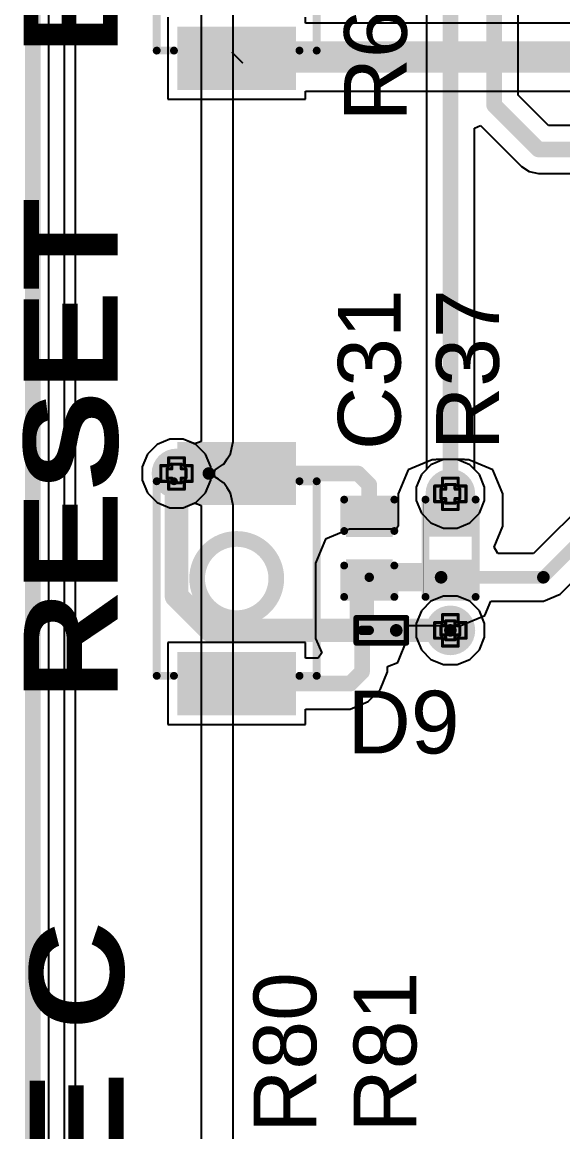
# Model space of a CAD drawing. Header units: inches. Extents: x -4 to 5258, y -4 to 5281.
# Drawn here: x -4.18 to 4.57, y 31.72 to 49.69 of the extents above; entities that cross this region are included whole.
import ezdxf

# ---------------------------------------------------------------- set-up
doc = ezdxf.new("R2010")
doc.units = ezdxf.units.IN
for name, color, linetype in [('Board Outline', 216, 'Continuous'), ('Bottom Layer', 5, 'Continuous'), ('Bottom Solder', 6, 'Continuous'), ('Drill Drawing', 1, 'Continuous'), ('Layer 1', 16, 'Continuous'), ('Layer 2', 76, 'Continuous'), ('Top Layer', 1, 'Continuous'), ('Top Overlay', 2, 'Continuous'), ('Top Paste', 8, 'Continuous'), ('Top Solder', 216, 'Continuous'), ('Via Holes', 16, 'Continuous')]:
    doc.layers.add(name, color=color, linetype=linetype)
doc.styles.add('Arial', font='', dxfattribs={"height": 0.2})
doc.styles.add('Arial Black_Bold', font='', dxfattribs={"height": 0.2})
doc.styles.get('Arial').set_extended_font_data('Arial')
doc.styles.get('Arial Black_Bold').set_extended_font_data('Arial Black', bold=True)

# ---------------------------------------------------------------- blocks, each defined once
blk = doc.blocks.new('B3U_1000P_36')
at = {"layer": 'Top Layer'}
for points in [[(-2.11, 0.86), (-1.29, 0.86), (-1.29, -0.86), (-2.11, -0.86)], [(1.29, 0.86), (2.11, 0.86), (2.11, -0.86), (1.29, -0.86)]]:
    blk.add_hatch(color=1, dxfattribs=at).paths.add_polyline_path(points)
at = {"layer": 'Top Paste'}
for points in [[(-2.11, 0.86), (-1.29, 0.86), (-1.29, -0.86), (-2.11, -0.86)], [(1.29, 0.86), (2.11, 0.86), (2.11, -0.86), (1.29, -0.86)]]:
    blk.add_hatch(color=8, dxfattribs=at).paths.add_polyline_path(points)
at = {"layer": 'Top Solder'}
for points in [[(-2.212, 0.962), (-1.188, 0.962), (-1.188, -0.962), (-2.212, -0.962)], [(1.188, 0.962), (2.212, 0.962), (2.212, -0.962), (1.188, -0.962)]]:
    blk.add_hatch(color=216, dxfattribs=at).paths.add_polyline_path(points)
at = {"layer": 'Top Overlay'}
for points in [[(1.575, 1.295, 0.127, 0.127, 0), (-1.575, 1.295, 0.127, 0.127, 0)], [(-1.575, 1.016, 0.127, 0.127, 0), (-1.575, 1.295, 0.127, 0.127, 0)], [(1.575, 1.016, 0.127, 0.127, 0), (1.575, 1.295, 0.127, 0.127, 0)], [(-1.575, -1.295, 0.127, 0.127, 0), (-1.575, -1.016, 0.127, 0.127, 0)], [(1.575, -1.295, 0.127, 0.127, 0), (1.575, -1.016, 0.127, 0.127, 0)], [(1.575, -1.295, 0.127, 0.127, 0), (-1.575, -1.295, 0.127, 0.127, 0)]]:
    blk.add_lwpolyline(points, format="xyseb", dxfattribs=at)
for points in [[(-1.607, 1.295, 0.0635, 0.0635, 1), (-1.543, 1.295, 0.0635, 0.0635, 1)], [(-1.607, 1.295, 0.0635, 0.0635, 1), (-1.543, 1.295, 0.0635, 0.0635, 1)], [(1.543, 1.295, 0.0635, 0.0635, 1), (1.607, 1.295, 0.0635, 0.0635, 1)], [(1.543, 1.295, 0.0635, 0.0635, 1), (1.607, 1.295, 0.0635, 0.0635, 1)], [(-1.607, 1.016, 0.0635, 0.0635, 1), (-1.543, 1.016, 0.0635, 0.0635, 1)], [(1.543, 1.016, 0.0635, 0.0635, 1), (1.607, 1.016, 0.0635, 0.0635, 1)], [(0.641, 0, 0.254, 0.254, 1), (-0.641, 0, 0.254, 0.254, 1)], [(-0.705, 0, 0.127, 0.127, 1), (-0.578, 0, 0.127, 0.127, 1)], [(0.578, 0, 0.127, 0.127, 1), (0.705, 0, 0.127, 0.127, 1)], [(-1.607, -1.016, 0.0635, 0.0635, 1), (-1.543, -1.016, 0.0635, 0.0635, 1)], [(1.543, -1.016, 0.0635, 0.0635, 1), (1.607, -1.016, 0.0635, 0.0635, 1)], [(-1.607, -1.295, 0.0635, 0.0635, 1), (-1.543, -1.295, 0.0635, 0.0635, 1)], [(-1.607, -1.295, 0.0635, 0.0635, 1), (-1.543, -1.295, 0.0635, 0.0635, 1)], [(1.543, -1.295, 0.0635, 0.0635, 1), (1.607, -1.295, 0.0635, 0.0635, 1)], [(1.543, -1.295, 0.0635, 0.0635, 1), (1.607, -1.295, 0.0635, 0.0635, 1)]]:
    blk.add_lwpolyline(points, format="xyseb", close=True, dxfattribs=at)
blk = doc.blocks.new('B3U_1000P_38')
at = {"layer": 'Top Layer'}
for points in [[(-2.11, 0.86), (-1.29, 0.86), (-1.29, -0.86), (-2.11, -0.86)], [(1.29, 0.86), (2.11, 0.86), (2.11, -0.86), (1.29, -0.86)]]:
    blk.add_hatch(color=1, dxfattribs=at).paths.add_polyline_path(points)
at = {"layer": 'Top Paste'}
for points in [[(-2.11, 0.86), (-1.29, 0.86), (-1.29, -0.86), (-2.11, -0.86)], [(1.29, 0.86), (2.11, 0.86), (2.11, -0.86), (1.29, -0.86)]]:
    blk.add_hatch(color=8, dxfattribs=at).paths.add_polyline_path(points)
at = {"layer": 'Top Solder'}
for points in [[(-2.212, 0.962), (-1.188, 0.962), (-1.188, -0.962), (-2.212, -0.962)], [(1.188, 0.962), (2.212, 0.962), (2.212, -0.962), (1.188, -0.962)]]:
    blk.add_hatch(color=216, dxfattribs=at).paths.add_polyline_path(points)
at = {"layer": 'Top Overlay'}
for points in [[(1.575, 1.295, 0.127, 0.127, 0), (-1.575, 1.295, 0.127, 0.127, 0)], [(-1.575, 1.295, 0.127, 0.127, 0), (-1.575, 1.016, 0.127, 0.127, 0)], [(1.575, 1.295, 0.127, 0.127, 0), (1.575, 1.016, 0.127, 0.127, 0)], [(-1.575, -1.016, 0.127, 0.127, 0), (-1.575, -1.295, 0.127, 0.127, 0)], [(1.575, -1.016, 0.127, 0.127, 0), (1.575, -1.295, 0.127, 0.127, 0)], [(-1.575, -1.295, 0.127, 0.127, 0), (1.575, -1.295, 0.127, 0.127, 0)]]:
    blk.add_lwpolyline(points, format="xyseb", dxfattribs=at)
for points in [[(-1.607, 1.295, 0.0635, 0.0635, 1), (-1.543, 1.295, 0.0635, 0.0635, 1)], [(-1.607, 1.295, 0.0635, 0.0635, 1), (-1.543, 1.295, 0.0635, 0.0635, 1)], [(1.543, 1.295, 0.0635, 0.0635, 1), (1.607, 1.295, 0.0635, 0.0635, 1)], [(1.543, 1.295, 0.0635, 0.0635, 1), (1.607, 1.295, 0.0635, 0.0635, 1)], [(-1.607, 1.016, 0.0635, 0.0635, 1), (-1.543, 1.016, 0.0635, 0.0635, 1)], [(1.543, 1.016, 0.0635, 0.0635, 1), (1.607, 1.016, 0.0635, 0.0635, 1)], [(0.641, 0, 0.254, 0.254, 1), (-0.641, 0, 0.254, 0.254, 1)], [(-0.705, 0, 0.127, 0.127, 1), (-0.578, 0, 0.127, 0.127, 1)], [(0.578, 0, 0.127, 0.127, 1), (0.705, 0, 0.127, 0.127, 1)], [(-1.607, -1.016, 0.0635, 0.0635, 1), (-1.543, -1.016, 0.0635, 0.0635, 1)], [(1.543, -1.016, 0.0635, 0.0635, 1), (1.607, -1.016, 0.0635, 0.0635, 1)], [(-1.607, -1.295, 0.0635, 0.0635, 1), (-1.543, -1.295, 0.0635, 0.0635, 1)], [(-1.607, -1.295, 0.0635, 0.0635, 1), (-1.543, -1.295, 0.0635, 0.0635, 1)], [(1.543, -1.295, 0.0635, 0.0635, 1), (1.607, -1.295, 0.0635, 0.0635, 1)], [(1.543, -1.295, 0.0635, 0.0635, 1), (1.607, -1.295, 0.0635, 0.0635, 1)]]:
    blk.add_lwpolyline(points, format="xyseb", close=True, dxfattribs=at)
blk = doc.blocks.new('R___0402_131')
at = {"layer": 'Top Layer'}
for points in [[(-0.699, -0.318), (-0.699, 0.317), (-0.241, 0.317), (-0.241, -0.318)], [(0.241, -0.318), (0.241, 0.317), (0.699, 0.317), (0.699, -0.318)]]:
    blk.add_hatch(color=1, dxfattribs=at).paths.add_polyline_path(points)
at = {"layer": 'Top Paste'}
for points in [[(-0.699, -0.318), (-0.699, 0.317), (-0.241, 0.317), (-0.241, -0.318)], [(0.241, -0.318), (0.241, 0.317), (0.699, 0.317), (0.699, -0.318)]]:
    blk.add_hatch(color=8, dxfattribs=at).paths.add_polyline_path(points)
at = {"layer": 'Top Solder'}
for points in [[(-0.754, -0.373), (-0.754, 0.373), (-0.186, 0.373), (-0.186, -0.373)], [(0.186, -0.373), (0.186, 0.373), (0.754, 0.373), (0.754, -0.373)]]:
    blk.add_hatch(color=216, dxfattribs=at).paths.add_polyline_path(points)
at = {"layer": 'Top Overlay'}
for points in [[(0.787, 0.406, 0.127, 0.127, 0), (-0.787, 0.406, 0.127, 0.127, 0)], [(-0.787, -0.406, 0.127, 0.127, 0), (-0.787, 0.406, 0.127, 0.127, 0)], [(0.787, -0.406, 0.127, 0.127, 0), (0.787, 0.406, 0.127, 0.127, 0)], [(0.787, -0.406, 0.127, 0.127, 0), (-0.787, -0.406, 0.127, 0.127, 0)], [(0.813, -0.432, 0.00323, 0.00323, 0), (-0.813, -0.432, 0.00323, 0.00323, 0)]]:
    blk.add_lwpolyline(points, format="xyseb", dxfattribs=at)
for points in [[(-0.819, 0.406, 0.0635, 0.0635, 1), (-0.756, 0.406, 0.0635, 0.0635, 1)], [(-0.819, 0.406, 0.0635, 0.0635, 1), (-0.756, 0.406, 0.0635, 0.0635, 1)], [(0.756, 0.406, 0.0635, 0.0635, 1), (0.819, 0.406, 0.0635, 0.0635, 1)], [(0.756, 0.406, 0.0635, 0.0635, 1), (0.819, 0.406, 0.0635, 0.0635, 1)], [(-0.819, -0.406, 0.0635, 0.0635, 1), (-0.756, -0.406, 0.0635, 0.0635, 1)], [(-0.819, -0.406, 0.0635, 0.0635, 1), (-0.756, -0.406, 0.0635, 0.0635, 1)], [(0.756, -0.406, 0.0635, 0.0635, 1), (0.819, -0.406, 0.0635, 0.0635, 1)], [(0.756, -0.406, 0.0635, 0.0635, 1), (0.819, -0.406, 0.0635, 0.0635, 1)], [(-0.814, -0.432, 0.00161, 0.00161, 1), (-0.812, -0.432, 0.00161, 0.00161, 1)], [(0.812, -0.432, 0.00161, 0.00161, 1), (0.814, -0.432, 0.00161, 0.00161, 1)]]:
    blk.add_lwpolyline(points, format="xyseb", close=True, dxfattribs=at)
blk = doc.blocks.new('DFN_2_0_3_0_6__224')
at = {"layer": 'Top Layer'}
for points in [[(-0.33, -0.13), (-0.33, 0.13), (-0.06, 0.13), (-0.06, -0.13)], [(0.06, -0.13), (0.06, 0.13), (0.33, 0.13), (0.33, -0.13)]]:
    blk.add_hatch(color=1, dxfattribs=at).paths.add_polyline_path(points)
at = {"layer": 'Top Paste'}
for points in [[(-0.33, -0.13), (-0.33, 0.13), (-0.06, 0.13), (-0.06, -0.13)], [(0.06, -0.13), (0.06, 0.13), (0.33, 0.13), (0.33, -0.13)]]:
    blk.add_hatch(color=8, dxfattribs=at).paths.add_polyline_path(points)
at = {"layer": 'Top Solder'}
for points in [[(-0.38, -0.18), (-0.38, 0.18), (-0.01, 0.18), (-0.01, -0.18)], [(0.01, -0.18), (0.01, 0.18), (0.38, 0.18), (0.38, -0.18)]]:
    blk.add_hatch(color=216, dxfattribs=at).paths.add_polyline_path(points)
at = {"layer": 'Top Overlay'}
for points in [[(0.406, 0.203, 0.0889, 0.0889, 0), (-0.406, 0.203, 0.0889, 0.0889, 0)], [(-0.406, 0.203, 0.0889, 0.0889, 0), (-0.406, -0.203, 0.0889, 0.0889, 0)], [(0.406, -0.203, 0.0889, 0.0889, 0), (0.406, 0.203, 0.0889, 0.0889, 0)], [(0.406, -0.203, 0.0889, 0.0889, 0), (-0.406, -0.203, 0.0889, 0.0889, 0)]]:
    blk.add_lwpolyline(points, format="xyseb", dxfattribs=at)
for points in [[(-0.429, 0.203, 0.0445, 0.0445, 1), (-0.384, 0.203, 0.0445, 0.0445, 1)], [(-0.429, 0.203, 0.0445, 0.0445, 1), (-0.384, 0.203, 0.0445, 0.0445, 1)], [(0.384, 0.203, 0.0445, 0.0445, 1), (0.429, 0.203, 0.0445, 0.0445, 1)], [(0.384, 0.203, 0.0445, 0.0445, 1), (0.429, 0.203, 0.0445, 0.0445, 1)], [(-0.429, -0.203, 0.0445, 0.0445, 1), (-0.384, -0.203, 0.0445, 0.0445, 1)], [(-0.429, -0.203, 0.0445, 0.0445, 1), (-0.384, -0.203, 0.0445, 0.0445, 1)], [(0.384, -0.203, 0.0445, 0.0445, 1), (0.429, -0.203, 0.0445, 0.0445, 1)], [(0.384, -0.203, 0.0445, 0.0445, 1), (0.429, -0.203, 0.0445, 0.0445, 1)]]:
    blk.add_lwpolyline(points, format="xyseb", close=True, dxfattribs=at)
blk = doc.blocks.new('C___0402_280')
at = {"layer": 'Top Layer'}
for points in [[(-0.699, -0.318), (-0.699, 0.317), (-0.241, 0.317), (-0.241, -0.318)], [(0.241, -0.318), (0.241, 0.317), (0.699, 0.317), (0.699, -0.318)]]:
    blk.add_hatch(color=1, dxfattribs=at).paths.add_polyline_path(points)
at = {"layer": 'Top Paste'}
for points in [[(-0.699, -0.318), (-0.699, 0.317), (-0.241, 0.317), (-0.241, -0.318)], [(0.241, -0.318), (0.241, 0.317), (0.699, 0.317), (0.699, -0.318)]]:
    blk.add_hatch(color=8, dxfattribs=at).paths.add_polyline_path(points)
at = {"layer": 'Top Solder'}
for points in [[(-0.758, -0.377), (-0.758, 0.377), (-0.181, 0.377), (-0.181, -0.377)], [(0.181, -0.377), (0.181, 0.377), (0.758, 0.377), (0.758, -0.377)]]:
    blk.add_hatch(color=216, dxfattribs=at).paths.add_polyline_path(points)
at = {"layer": 'Top Overlay'}
for points in [[(-0.279, 0.406, 0.127, 0.127, 0), (-0.787, 0.406, 0.127, 0.127, 0)], [(-0.787, -0.406, 0.127, 0.127, 0), (-0.787, 0.406, 0.127, 0.127, 0)], [(0.787, 0.406, 0.127, 0.127, 0), (0.279, 0.406, 0.127, 0.127, 0)], [(0.787, -0.406, 0.127, 0.127, 0), (0.787, 0.406, 0.127, 0.127, 0)], [(-0.279, -0.406, 0.127, 0.127, 0), (-0.787, -0.406, 0.127, 0.127, 0)], [(0.787, -0.406, 0.127, 0.127, 0), (0.279, -0.406, 0.127, 0.127, 0)]]:
    blk.add_lwpolyline(points, format="xyseb", dxfattribs=at)
for points in [[(-0.819, 0.406, 0.0635, 0.0635, 1), (-0.756, 0.406, 0.0635, 0.0635, 1)], [(-0.819, 0.406, 0.0635, 0.0635, 1), (-0.756, 0.406, 0.0635, 0.0635, 1)], [(-0.311, 0.406, 0.0635, 0.0635, 1), (-0.248, 0.406, 0.0635, 0.0635, 1)], [(0.248, 0.406, 0.0635, 0.0635, 1), (0.311, 0.406, 0.0635, 0.0635, 1)], [(0.756, 0.406, 0.0635, 0.0635, 1), (0.819, 0.406, 0.0635, 0.0635, 1)], [(0.756, 0.406, 0.0635, 0.0635, 1), (0.819, 0.406, 0.0635, 0.0635, 1)], [(-0.819, -0.406, 0.0635, 0.0635, 1), (-0.756, -0.406, 0.0635, 0.0635, 1)], [(-0.819, -0.406, 0.0635, 0.0635, 1), (-0.756, -0.406, 0.0635, 0.0635, 1)], [(-0.311, -0.406, 0.0635, 0.0635, 1), (-0.248, -0.406, 0.0635, 0.0635, 1)], [(0.248, -0.406, 0.0635, 0.0635, 1), (0.311, -0.406, 0.0635, 0.0635, 1)], [(0.756, -0.406, 0.0635, 0.0635, 1), (0.819, -0.406, 0.0635, 0.0635, 1)], [(0.756, -0.406, 0.0635, 0.0635, 1), (0.819, -0.406, 0.0635, 0.0635, 1)]]:
    blk.add_lwpolyline(points, format="xyseb", close=True, dxfattribs=at)

msp = doc.modelspace()

# ---------------------------------------------------------------- hatches: boundary and pattern name
at = {"layer": 'Bottom Layer'}
h = msp.add_hatch(color=5, dxfattribs=at)
edge = h.paths.add_edge_path()
edge.add_arc((-1.685, 42.381), 0.3, 0, 360)
h = msp.add_hatch(color=5, dxfattribs=at)
edge = h.paths.add_edge_path()
edge.add_arc((2.749, 42.051), 0.3, 0, 360)
h = msp.add_hatch(color=5, dxfattribs=at)
edge = h.paths.add_edge_path()
edge.add_arc((2.749, 39.841), 0.3, 0, 360)
at = {"layer": 'Bottom Solder'}
h = msp.add_hatch(color=6, dxfattribs=at)
edge = h.paths.add_edge_path()
edge.add_arc((-1.685, 42.381), 0.402, 0, 360)
h = msp.add_hatch(color=6, dxfattribs=at)
edge = h.paths.add_edge_path()
edge.add_arc((2.749, 42.051), 0.402, 0, 360)
h = msp.add_hatch(color=6, dxfattribs=at)
edge = h.paths.add_edge_path()
edge.add_arc((2.749, 39.841), 0.402, 0, 360)
at = {"layer": 'Layer 1'}
h = msp.add_hatch(color=16, dxfattribs=at)
edge = h.paths.add_edge_path()
edge.add_arc((-1.685, 42.381), 0.3, 0, 360)
h = msp.add_hatch(color=16, dxfattribs=at)
edge = h.paths.add_edge_path()
edge.add_arc((2.749, 42.051), 0.3, 0, 360)
h = msp.add_hatch(color=16, dxfattribs=at)
edge = h.paths.add_edge_path()
edge.add_arc((2.749, 39.841), 0.3, 0, 360)
at = {"layer": 'Layer 2'}
h = msp.add_hatch(color=76, dxfattribs=at)
edge = h.paths.add_edge_path()
edge.add_arc((-1.685, 42.381), 0.3, 0, 360)
h = msp.add_hatch(color=76, dxfattribs=at)
edge = h.paths.add_edge_path()
edge.add_arc((2.749, 42.051), 0.3, 0, 360)
h = msp.add_hatch(color=76, dxfattribs=at)
edge = h.paths.add_edge_path()
edge.add_arc((2.749, 39.841), 0.3, 0, 360)
at = {"layer": 'Top Layer'}
h = msp.add_hatch(color=1, dxfattribs=at)
edge = h.paths.add_edge_path()
edge.add_arc((-1.685, 42.381), 0.3, 0, 360)
for points in [[(-1.16, 42.08), (-1.16, 42.682), (-1.685, 42.682), (-1.685, 42.08)], [(2.454, 41.526), (3.05, 41.526), (3.05, 42.051), (2.454, 42.051)], [(1.118, 39.711), (1.507, 39.711), (1.507, 40.929), (1.118, 40.929)], [(1.118, 40.472), (2.917, 40.472), (2.917, 40.929), (1.118, 40.929)]]:
    msp.add_hatch(color=1, dxfattribs=at).paths.add_polyline_path(points)
h = msp.add_hatch(color=1, dxfattribs=at)
edge = h.paths.add_edge_path()
edge.add_arc((2.749, 42.051), 0.3, 0, 360)
h = msp.add_hatch(color=1, dxfattribs=at)
edge = h.paths.add_edge_path()
edge.add_arc((2.749, 39.841), 0.3, 0, 360)
at = {"layer": 'Top Solder'}
h = msp.add_hatch(color=216, dxfattribs=at)
edge = h.paths.add_edge_path()
edge.add_arc((-1.685, 42.381), 0.402, 0, 360)
h = msp.add_hatch(color=216, dxfattribs=at)
edge = h.paths.add_edge_path()
edge.add_arc((2.749, 42.051), 0.402, 0, 360)
h = msp.add_hatch(color=216, dxfattribs=at)
edge = h.paths.add_edge_path()
edge.add_arc((2.749, 39.841), 0.402, 0, 360)
at = {"layer": 'Via Holes'}
h = msp.add_hatch(color=7, dxfattribs=at)
edge = h.paths.add_edge_path()
edge.add_arc((-1.685, 42.381), 0.15, 0, 360)
h = msp.add_hatch(color=7, dxfattribs=at)
edge = h.paths.add_edge_path()
edge.add_arc((2.749, 42.051), 0.15, 0, 360)
h = msp.add_hatch(color=7, dxfattribs=at)
edge = h.paths.add_edge_path()
edge.add_arc((2.749, 39.841), 0.15, 0, 360)

# ---------------------------------------------------------------- linework, layer by layer
at = {"layer": 'Board Outline'}
msp.add_lwpolyline([(-4.009, -3.991, 0.254, 0.254, 0), (-4.009, 106.009, 0.254, 0.254, 0)], format="xyseb", dxfattribs=at)
at = {"layer": 'Bottom Layer'}
for p, q in [((-3.319, 23.773), (-3.319, 98.31)), ((2.361, 57.192), (2.361, 42.446)), ((3.847, 48.503), (3.847, 52.117)), ((4.335, 48.015), (3.847, 48.503)), ((3.138, 47.97), (3.239, 48.012)), ((3.138, 42.446), (3.138, 47.97)), ((3.239, 48.012), (3.899, 47.352)), ((17.597, 48.015), (4.335, 48.015)), ((3.899, 47.352), (4.025, 47.268)), ((4.025, 47.268), (4.174, 47.238)), ((4.174, 47.238), (17.597, 47.238)), ((2.361, 42.446), (2.279, 42.365)), ((3.219, 42.365), (3.138, 42.446)), ((2.279, 42.365), (2.195, 42.161)), ((3.303, 42.161), (3.219, 42.365)), ((2.195, 42.161), (2.195, 41.941)), ((3.303, 41.941), (3.303, 42.161)), ((2.195, 41.941), (2.279, 41.737)), ((3.219, 41.737), (3.303, 41.941)), ((2.279, 41.737), (2.435, 41.581)), ((3.063, 41.581), (3.219, 41.737)), ((2.435, 41.581), (2.639, 41.497)), ((2.639, 41.497), (2.859, 41.497)), ((2.859, 41.497), (3.063, 41.581))]:
    msp.add_line(p, q, dxfattribs=at)
for points in [[(2.749, 42.051, 0.254, 0.254, 0), (2.749, 57.192, 0.254, 0.254, 0)], [(3.459, 48.342, 0.254, 0.254, 0), (3.459, 52.512, 0.254, 0.254, 0)], [(3.459, 48.342, 0.254, 0.254, 0), (4.174, 47.627, 0.254, 0.254, 0)], [(4.174, 47.627, 0.254, 0.254, 0), (17.992, 47.627, 0.254, 0.254, 0)], [(-1.685, 40.395, 0.381, 0.381, 0), (-1.685, 42.381, 0.381, 0.381, 0)], [(-1.685, 40.395, 0.381, 0.381, 0), (-1.131, 39.841, 0.381, 0.381, 0)], [(-1.131, 39.841, 0.381, 0.381, 0), (2.749, 39.841, 0.381, 0.381, 0)]]:
    msp.add_lwpolyline(points, format="xyseb", dxfattribs=at)
for points in [[(3.395, 48.342, 0.127, 0.127, 1), (3.522, 48.342, 0.127, 0.127, 1)], [(3.395, 48.342, 0.127, 0.127, 1), (3.522, 48.342, 0.127, 0.127, 1)], [(4.11, 47.627, 0.127, 0.127, 1), (4.237, 47.627, 0.127, 0.127, 1)], [(4.11, 47.627, 0.127, 0.127, 1), (4.237, 47.627, 0.127, 0.127, 1)], [(-1.78, 42.381, 0.191, 0.191, 1), (-1.59, 42.381, 0.191, 0.191, 1)], [(2.686, 42.051, 0.127, 0.127, 1), (2.813, 42.051, 0.127, 0.127, 1)], [(-1.78, 40.395, 0.191, 0.191, 1), (-1.59, 40.395, 0.191, 0.191, 1)], [(-1.78, 40.395, 0.191, 0.191, 1), (-1.59, 40.395, 0.191, 0.191, 1)], [(-1.226, 39.841, 0.191, 0.191, 1), (-1.035, 39.841, 0.191, 0.191, 1)], [(-1.226, 39.841, 0.191, 0.191, 1), (-1.035, 39.841, 0.191, 0.191, 1)], [(2.654, 39.841, 0.191, 0.191, 1), (2.844, 39.841, 0.191, 0.191, 1)]]:
    msp.add_lwpolyline(points, format="xyseb", close=True, dxfattribs=at)
at = {"layer": 'Drill Drawing'}
for points in [[(-1.812, 42.508, 0.0508, 0.0508, 0), (-1.812, 42.635, 0.0508, 0.0508, 0)], [(-1.812, 42.635, 0.0508, 0.0508, 0), (-1.558, 42.635, 0.0508, 0.0508, 0)], [(-1.558, 42.508, 0.0508, 0.0508, 0), (-1.558, 42.635, 0.0508, 0.0508, 0)], [(-1.939, 42.254, 0.0508, 0.0508, 0), (-1.939, 42.508, 0.0508, 0.0508, 0)], [(-1.939, 42.508, 0.0508, 0.0508, 0), (-1.812, 42.508, 0.0508, 0.0508, 0)], [(-1.837, 42.305, 0.0508, 0.0508, 0), (-1.837, 42.457, 0.0508, 0.0508, 0)], [(-1.837, 42.457, 0.0508, 0.0508, 0), (-1.761, 42.457, 0.0508, 0.0508, 0)], [(-1.761, 42.457, 0.0508, 0.0508, 0), (-1.761, 42.533, 0.0508, 0.0508, 0)], [(-1.761, 42.533, 0.0508, 0.0508, 0), (-1.609, 42.533, 0.0508, 0.0508, 0)], [(-1.609, 42.457, 0.0508, 0.0508, 0), (-1.609, 42.533, 0.0508, 0.0508, 0)], [(-1.609, 42.457, 0.0508, 0.0508, 0), (-1.532, 42.457, 0.0508, 0.0508, 0)], [(-1.558, 42.508, 0.0508, 0.0508, 0), (-1.431, 42.508, 0.0508, 0.0508, 0)], [(-1.532, 42.305, 0.0508, 0.0508, 0), (-1.532, 42.457, 0.0508, 0.0508, 0)], [(-1.431, 42.254, 0.0508, 0.0508, 0), (-1.431, 42.508, 0.0508, 0.0508, 0)], [(-1.939, 42.254, 0.0508, 0.0508, 0), (-1.812, 42.254, 0.0508, 0.0508, 0)], [(-1.837, 42.305, 0.0508, 0.0508, 0), (-1.761, 42.305, 0.0508, 0.0508, 0)], [(-1.812, 42.127, 0.0508, 0.0508, 0), (-1.812, 42.254, 0.0508, 0.0508, 0)], [(-1.761, 42.228, 0.0508, 0.0508, 0), (-1.761, 42.305, 0.0508, 0.0508, 0)], [(-1.761, 42.228, 0.0508, 0.0508, 0), (-1.609, 42.228, 0.0508, 0.0508, 0)], [(-1.609, 42.305, 0.0508, 0.0508, 0), (-1.532, 42.305, 0.0508, 0.0508, 0)], [(-1.609, 42.228, 0.0508, 0.0508, 0), (-1.609, 42.305, 0.0508, 0.0508, 0)], [(-1.558, 42.254, 0.0508, 0.0508, 0), (-1.431, 42.254, 0.0508, 0.0508, 0)], [(-1.558, 42.127, 0.0508, 0.0508, 0), (-1.558, 42.254, 0.0508, 0.0508, 0)], [(2.622, 42.178, 0.0508, 0.0508, 0), (2.622, 42.305, 0.0508, 0.0508, 0)], [(2.622, 42.305, 0.0508, 0.0508, 0), (2.876, 42.305, 0.0508, 0.0508, 0)], [(2.673, 42.127, 0.0508, 0.0508, 0), (2.673, 42.203, 0.0508, 0.0508, 0)], [(2.673, 42.203, 0.0508, 0.0508, 0), (2.825, 42.203, 0.0508, 0.0508, 0)], [(2.825, 42.127, 0.0508, 0.0508, 0), (2.825, 42.203, 0.0508, 0.0508, 0)], [(2.876, 42.178, 0.0508, 0.0508, 0), (2.876, 42.305, 0.0508, 0.0508, 0)], [(-1.812, 42.127, 0.0508, 0.0508, 0), (-1.558, 42.127, 0.0508, 0.0508, 0)], [(2.495, 41.924, 0.0508, 0.0508, 0), (2.495, 42.178, 0.0508, 0.0508, 0)], [(2.495, 42.178, 0.0508, 0.0508, 0), (2.622, 42.178, 0.0508, 0.0508, 0)], [(2.597, 41.975, 0.0508, 0.0508, 0), (2.597, 42.127, 0.0508, 0.0508, 0)], [(2.597, 42.127, 0.0508, 0.0508, 0), (2.673, 42.127, 0.0508, 0.0508, 0)], [(2.825, 42.127, 0.0508, 0.0508, 0), (2.902, 42.127, 0.0508, 0.0508, 0)], [(2.876, 42.178, 0.0508, 0.0508, 0), (3.003, 42.178, 0.0508, 0.0508, 0)], [(2.902, 41.975, 0.0508, 0.0508, 0), (2.902, 42.127, 0.0508, 0.0508, 0)], [(3.003, 41.924, 0.0508, 0.0508, 0), (3.003, 42.178, 0.0508, 0.0508, 0)], [(2.495, 41.924, 0.0508, 0.0508, 0), (2.622, 41.924, 0.0508, 0.0508, 0)], [(2.597, 41.975, 0.0508, 0.0508, 0), (2.673, 41.975, 0.0508, 0.0508, 0)], [(2.622, 41.797, 0.0508, 0.0508, 0), (2.622, 41.924, 0.0508, 0.0508, 0)], [(2.673, 41.899, 0.0508, 0.0508, 0), (2.673, 41.975, 0.0508, 0.0508, 0)], [(2.673, 41.899, 0.0508, 0.0508, 0), (2.825, 41.899, 0.0508, 0.0508, 0)], [(2.825, 41.975, 0.0508, 0.0508, 0), (2.902, 41.975, 0.0508, 0.0508, 0)], [(2.825, 41.899, 0.0508, 0.0508, 0), (2.825, 41.975, 0.0508, 0.0508, 0)], [(2.876, 41.924, 0.0508, 0.0508, 0), (3.003, 41.924, 0.0508, 0.0508, 0)], [(2.876, 41.797, 0.0508, 0.0508, 0), (2.876, 41.924, 0.0508, 0.0508, 0)], [(2.622, 41.797, 0.0508, 0.0508, 0), (2.876, 41.797, 0.0508, 0.0508, 0)], [(2.622, 39.968, 0.0508, 0.0508, 0), (2.622, 40.095, 0.0508, 0.0508, 0)], [(2.622, 40.095, 0.0508, 0.0508, 0), (2.876, 40.095, 0.0508, 0.0508, 0)], [(2.876, 39.968, 0.0508, 0.0508, 0), (2.876, 40.095, 0.0508, 0.0508, 0)], [(2.495, 39.714, 0.0508, 0.0508, 0), (2.495, 39.968, 0.0508, 0.0508, 0)], [(2.495, 39.968, 0.0508, 0.0508, 0), (2.622, 39.968, 0.0508, 0.0508, 0)], [(2.597, 39.765, 0.0508, 0.0508, 0), (2.597, 39.917, 0.0508, 0.0508, 0)], [(2.597, 39.917, 0.0508, 0.0508, 0), (2.673, 39.917, 0.0508, 0.0508, 0)], [(2.673, 39.917, 0.0508, 0.0508, 0), (2.673, 39.994, 0.0508, 0.0508, 0)], [(2.673, 39.994, 0.0508, 0.0508, 0), (2.825, 39.994, 0.0508, 0.0508, 0)], [(2.825, 39.917, 0.0508, 0.0508, 0), (2.825, 39.994, 0.0508, 0.0508, 0)], [(2.825, 39.917, 0.0508, 0.0508, 0), (2.902, 39.917, 0.0508, 0.0508, 0)], [(2.876, 39.968, 0.0508, 0.0508, 0), (3.003, 39.968, 0.0508, 0.0508, 0)], [(2.902, 39.765, 0.0508, 0.0508, 0), (2.902, 39.917, 0.0508, 0.0508, 0)], [(3.003, 39.714, 0.0508, 0.0508, 0), (3.003, 39.968, 0.0508, 0.0508, 0)], [(2.495, 39.714, 0.0508, 0.0508, 0), (2.622, 39.714, 0.0508, 0.0508, 0)], [(2.597, 39.765, 0.0508, 0.0508, 0), (2.673, 39.765, 0.0508, 0.0508, 0)], [(2.622, 39.587, 0.0508, 0.0508, 0), (2.622, 39.714, 0.0508, 0.0508, 0)], [(2.673, 39.689, 0.0508, 0.0508, 0), (2.673, 39.765, 0.0508, 0.0508, 0)], [(2.673, 39.689, 0.0508, 0.0508, 0), (2.825, 39.689, 0.0508, 0.0508, 0)], [(2.825, 39.765, 0.0508, 0.0508, 0), (2.902, 39.765, 0.0508, 0.0508, 0)], [(2.825, 39.689, 0.0508, 0.0508, 0), (2.825, 39.765, 0.0508, 0.0508, 0)], [(2.876, 39.714, 0.0508, 0.0508, 0), (3.003, 39.714, 0.0508, 0.0508, 0)], [(2.876, 39.587, 0.0508, 0.0508, 0), (2.876, 39.714, 0.0508, 0.0508, 0)], [(2.622, 39.587, 0.0508, 0.0508, 0), (2.876, 39.587, 0.0508, 0.0508, 0)]]:
    msp.add_lwpolyline(points, format="xyseb", dxfattribs=at)
for points in [[(-1.825, 42.635, 0.0254, 0.0254, 1), (-1.799, 42.635, 0.0254, 0.0254, 1)], [(-1.825, 42.635, 0.0254, 0.0254, 1), (-1.799, 42.635, 0.0254, 0.0254, 1)], [(-1.571, 42.635, 0.0254, 0.0254, 1), (-1.545, 42.635, 0.0254, 0.0254, 1)], [(-1.571, 42.635, 0.0254, 0.0254, 1), (-1.545, 42.635, 0.0254, 0.0254, 1)], [(-1.952, 42.508, 0.0254, 0.0254, 1), (-1.926, 42.508, 0.0254, 0.0254, 1)], [(-1.952, 42.508, 0.0254, 0.0254, 1), (-1.926, 42.508, 0.0254, 0.0254, 1)], [(-1.85, 42.457, 0.0254, 0.0254, 1), (-1.825, 42.457, 0.0254, 0.0254, 1)], [(-1.85, 42.457, 0.0254, 0.0254, 1), (-1.825, 42.457, 0.0254, 0.0254, 1)], [(-1.825, 42.508, 0.0254, 0.0254, 1), (-1.799, 42.508, 0.0254, 0.0254, 1)], [(-1.825, 42.508, 0.0254, 0.0254, 1), (-1.799, 42.508, 0.0254, 0.0254, 1)], [(-1.774, 42.533, 0.0254, 0.0254, 1), (-1.748, 42.533, 0.0254, 0.0254, 1)], [(-1.774, 42.533, 0.0254, 0.0254, 1), (-1.748, 42.533, 0.0254, 0.0254, 1)], [(-1.774, 42.457, 0.0254, 0.0254, 1), (-1.748, 42.457, 0.0254, 0.0254, 1)], [(-1.774, 42.457, 0.0254, 0.0254, 1), (-1.748, 42.457, 0.0254, 0.0254, 1)], [(-1.621, 42.533, 0.0254, 0.0254, 1), (-1.596, 42.533, 0.0254, 0.0254, 1)], [(-1.621, 42.533, 0.0254, 0.0254, 1), (-1.596, 42.533, 0.0254, 0.0254, 1)], [(-1.621, 42.457, 0.0254, 0.0254, 1), (-1.596, 42.457, 0.0254, 0.0254, 1)], [(-1.621, 42.457, 0.0254, 0.0254, 1), (-1.596, 42.457, 0.0254, 0.0254, 1)], [(-1.571, 42.508, 0.0254, 0.0254, 1), (-1.545, 42.508, 0.0254, 0.0254, 1)], [(-1.571, 42.508, 0.0254, 0.0254, 1), (-1.545, 42.508, 0.0254, 0.0254, 1)], [(-1.545, 42.457, 0.0254, 0.0254, 1), (-1.52, 42.457, 0.0254, 0.0254, 1)], [(-1.545, 42.457, 0.0254, 0.0254, 1), (-1.52, 42.457, 0.0254, 0.0254, 1)], [(-1.444, 42.508, 0.0254, 0.0254, 1), (-1.418, 42.508, 0.0254, 0.0254, 1)], [(-1.444, 42.508, 0.0254, 0.0254, 1), (-1.418, 42.508, 0.0254, 0.0254, 1)], [(-1.952, 42.254, 0.0254, 0.0254, 1), (-1.926, 42.254, 0.0254, 0.0254, 1)], [(-1.952, 42.254, 0.0254, 0.0254, 1), (-1.926, 42.254, 0.0254, 0.0254, 1)], [(-1.85, 42.305, 0.0254, 0.0254, 1), (-1.825, 42.305, 0.0254, 0.0254, 1)], [(-1.85, 42.305, 0.0254, 0.0254, 1), (-1.825, 42.305, 0.0254, 0.0254, 1)], [(-1.825, 42.254, 0.0254, 0.0254, 1), (-1.799, 42.254, 0.0254, 0.0254, 1)], [(-1.825, 42.254, 0.0254, 0.0254, 1), (-1.799, 42.254, 0.0254, 0.0254, 1)], [(-1.774, 42.305, 0.0254, 0.0254, 1), (-1.748, 42.305, 0.0254, 0.0254, 1)], [(-1.774, 42.305, 0.0254, 0.0254, 1), (-1.748, 42.305, 0.0254, 0.0254, 1)], [(-1.774, 42.228, 0.0254, 0.0254, 1), (-1.748, 42.228, 0.0254, 0.0254, 1)], [(-1.774, 42.228, 0.0254, 0.0254, 1), (-1.748, 42.228, 0.0254, 0.0254, 1)], [(-1.621, 42.305, 0.0254, 0.0254, 1), (-1.596, 42.305, 0.0254, 0.0254, 1)], [(-1.621, 42.305, 0.0254, 0.0254, 1), (-1.596, 42.305, 0.0254, 0.0254, 1)], [(-1.621, 42.228, 0.0254, 0.0254, 1), (-1.596, 42.228, 0.0254, 0.0254, 1)], [(-1.621, 42.228, 0.0254, 0.0254, 1), (-1.596, 42.228, 0.0254, 0.0254, 1)], [(-1.571, 42.254, 0.0254, 0.0254, 1), (-1.545, 42.254, 0.0254, 0.0254, 1)], [(-1.571, 42.254, 0.0254, 0.0254, 1), (-1.545, 42.254, 0.0254, 0.0254, 1)], [(-1.545, 42.305, 0.0254, 0.0254, 1), (-1.52, 42.305, 0.0254, 0.0254, 1)], [(-1.545, 42.305, 0.0254, 0.0254, 1), (-1.52, 42.305, 0.0254, 0.0254, 1)], [(-1.444, 42.254, 0.0254, 0.0254, 1), (-1.418, 42.254, 0.0254, 0.0254, 1)], [(-1.444, 42.254, 0.0254, 0.0254, 1), (-1.418, 42.254, 0.0254, 0.0254, 1)], [(2.609, 42.305, 0.0254, 0.0254, 1), (2.635, 42.305, 0.0254, 0.0254, 1)], [(2.609, 42.305, 0.0254, 0.0254, 1), (2.635, 42.305, 0.0254, 0.0254, 1)], [(2.66, 42.203, 0.0254, 0.0254, 1), (2.686, 42.203, 0.0254, 0.0254, 1)], [(2.66, 42.203, 0.0254, 0.0254, 1), (2.686, 42.203, 0.0254, 0.0254, 1)], [(2.813, 42.203, 0.0254, 0.0254, 1), (2.838, 42.203, 0.0254, 0.0254, 1)], [(2.813, 42.203, 0.0254, 0.0254, 1), (2.838, 42.203, 0.0254, 0.0254, 1)], [(2.863, 42.305, 0.0254, 0.0254, 1), (2.889, 42.305, 0.0254, 0.0254, 1)], [(2.863, 42.305, 0.0254, 0.0254, 1), (2.889, 42.305, 0.0254, 0.0254, 1)], [(-1.825, 42.127, 0.0254, 0.0254, 1), (-1.799, 42.127, 0.0254, 0.0254, 1)], [(-1.825, 42.127, 0.0254, 0.0254, 1), (-1.799, 42.127, 0.0254, 0.0254, 1)], [(-1.571, 42.127, 0.0254, 0.0254, 1), (-1.545, 42.127, 0.0254, 0.0254, 1)], [(-1.571, 42.127, 0.0254, 0.0254, 1), (-1.545, 42.127, 0.0254, 0.0254, 1)], [(2.482, 42.178, 0.0254, 0.0254, 1), (2.508, 42.178, 0.0254, 0.0254, 1)], [(2.482, 42.178, 0.0254, 0.0254, 1), (2.508, 42.178, 0.0254, 0.0254, 1)], [(2.584, 42.127, 0.0254, 0.0254, 1), (2.609, 42.127, 0.0254, 0.0254, 1)], [(2.584, 42.127, 0.0254, 0.0254, 1), (2.609, 42.127, 0.0254, 0.0254, 1)], [(2.609, 42.178, 0.0254, 0.0254, 1), (2.635, 42.178, 0.0254, 0.0254, 1)], [(2.609, 42.178, 0.0254, 0.0254, 1), (2.635, 42.178, 0.0254, 0.0254, 1)], [(2.66, 42.127, 0.0254, 0.0254, 1), (2.686, 42.127, 0.0254, 0.0254, 1)], [(2.66, 42.127, 0.0254, 0.0254, 1), (2.686, 42.127, 0.0254, 0.0254, 1)], [(2.813, 42.127, 0.0254, 0.0254, 1), (2.838, 42.127, 0.0254, 0.0254, 1)], [(2.813, 42.127, 0.0254, 0.0254, 1), (2.838, 42.127, 0.0254, 0.0254, 1)], [(2.863, 42.178, 0.0254, 0.0254, 1), (2.889, 42.178, 0.0254, 0.0254, 1)], [(2.863, 42.178, 0.0254, 0.0254, 1), (2.889, 42.178, 0.0254, 0.0254, 1)], [(2.889, 42.127, 0.0254, 0.0254, 1), (2.914, 42.127, 0.0254, 0.0254, 1)], [(2.889, 42.127, 0.0254, 0.0254, 1), (2.914, 42.127, 0.0254, 0.0254, 1)], [(2.99, 42.178, 0.0254, 0.0254, 1), (3.016, 42.178, 0.0254, 0.0254, 1)], [(2.99, 42.178, 0.0254, 0.0254, 1), (3.016, 42.178, 0.0254, 0.0254, 1)], [(2.482, 41.924, 0.0254, 0.0254, 1), (2.508, 41.924, 0.0254, 0.0254, 1)], [(2.482, 41.924, 0.0254, 0.0254, 1), (2.508, 41.924, 0.0254, 0.0254, 1)], [(2.584, 41.975, 0.0254, 0.0254, 1), (2.609, 41.975, 0.0254, 0.0254, 1)], [(2.584, 41.975, 0.0254, 0.0254, 1), (2.609, 41.975, 0.0254, 0.0254, 1)], [(2.609, 41.924, 0.0254, 0.0254, 1), (2.635, 41.924, 0.0254, 0.0254, 1)], [(2.609, 41.924, 0.0254, 0.0254, 1), (2.635, 41.924, 0.0254, 0.0254, 1)], [(2.66, 41.975, 0.0254, 0.0254, 1), (2.686, 41.975, 0.0254, 0.0254, 1)], [(2.66, 41.975, 0.0254, 0.0254, 1), (2.686, 41.975, 0.0254, 0.0254, 1)], [(2.66, 41.899, 0.0254, 0.0254, 1), (2.686, 41.899, 0.0254, 0.0254, 1)], [(2.66, 41.899, 0.0254, 0.0254, 1), (2.686, 41.899, 0.0254, 0.0254, 1)], [(2.813, 41.975, 0.0254, 0.0254, 1), (2.838, 41.975, 0.0254, 0.0254, 1)], [(2.813, 41.975, 0.0254, 0.0254, 1), (2.838, 41.975, 0.0254, 0.0254, 1)], [(2.813, 41.899, 0.0254, 0.0254, 1), (2.838, 41.899, 0.0254, 0.0254, 1)], [(2.813, 41.899, 0.0254, 0.0254, 1), (2.838, 41.899, 0.0254, 0.0254, 1)], [(2.863, 41.924, 0.0254, 0.0254, 1), (2.889, 41.924, 0.0254, 0.0254, 1)], [(2.863, 41.924, 0.0254, 0.0254, 1), (2.889, 41.924, 0.0254, 0.0254, 1)], [(2.889, 41.975, 0.0254, 0.0254, 1), (2.914, 41.975, 0.0254, 0.0254, 1)], [(2.889, 41.975, 0.0254, 0.0254, 1), (2.914, 41.975, 0.0254, 0.0254, 1)], [(2.99, 41.924, 0.0254, 0.0254, 1), (3.016, 41.924, 0.0254, 0.0254, 1)], [(2.99, 41.924, 0.0254, 0.0254, 1), (3.016, 41.924, 0.0254, 0.0254, 1)], [(2.609, 41.797, 0.0254, 0.0254, 1), (2.635, 41.797, 0.0254, 0.0254, 1)], [(2.609, 41.797, 0.0254, 0.0254, 1), (2.635, 41.797, 0.0254, 0.0254, 1)], [(2.863, 41.797, 0.0254, 0.0254, 1), (2.889, 41.797, 0.0254, 0.0254, 1)], [(2.863, 41.797, 0.0254, 0.0254, 1), (2.889, 41.797, 0.0254, 0.0254, 1)], [(2.609, 40.095, 0.0254, 0.0254, 1), (2.635, 40.095, 0.0254, 0.0254, 1)], [(2.609, 40.095, 0.0254, 0.0254, 1), (2.635, 40.095, 0.0254, 0.0254, 1)], [(2.863, 40.095, 0.0254, 0.0254, 1), (2.889, 40.095, 0.0254, 0.0254, 1)], [(2.863, 40.095, 0.0254, 0.0254, 1), (2.889, 40.095, 0.0254, 0.0254, 1)], [(2.482, 39.968, 0.0254, 0.0254, 1), (2.508, 39.968, 0.0254, 0.0254, 1)], [(2.482, 39.968, 0.0254, 0.0254, 1), (2.508, 39.968, 0.0254, 0.0254, 1)], [(2.584, 39.917, 0.0254, 0.0254, 1), (2.609, 39.917, 0.0254, 0.0254, 1)], [(2.584, 39.917, 0.0254, 0.0254, 1), (2.609, 39.917, 0.0254, 0.0254, 1)], [(2.609, 39.968, 0.0254, 0.0254, 1), (2.635, 39.968, 0.0254, 0.0254, 1)], [(2.609, 39.968, 0.0254, 0.0254, 1), (2.635, 39.968, 0.0254, 0.0254, 1)], [(2.66, 39.994, 0.0254, 0.0254, 1), (2.686, 39.994, 0.0254, 0.0254, 1)], [(2.66, 39.994, 0.0254, 0.0254, 1), (2.686, 39.994, 0.0254, 0.0254, 1)], [(2.66, 39.917, 0.0254, 0.0254, 1), (2.686, 39.917, 0.0254, 0.0254, 1)], [(2.66, 39.917, 0.0254, 0.0254, 1), (2.686, 39.917, 0.0254, 0.0254, 1)], [(2.813, 39.994, 0.0254, 0.0254, 1), (2.838, 39.994, 0.0254, 0.0254, 1)], [(2.813, 39.994, 0.0254, 0.0254, 1), (2.838, 39.994, 0.0254, 0.0254, 1)], [(2.813, 39.917, 0.0254, 0.0254, 1), (2.838, 39.917, 0.0254, 0.0254, 1)], [(2.813, 39.917, 0.0254, 0.0254, 1), (2.838, 39.917, 0.0254, 0.0254, 1)], [(2.863, 39.968, 0.0254, 0.0254, 1), (2.889, 39.968, 0.0254, 0.0254, 1)], [(2.863, 39.968, 0.0254, 0.0254, 1), (2.889, 39.968, 0.0254, 0.0254, 1)], [(2.889, 39.917, 0.0254, 0.0254, 1), (2.914, 39.917, 0.0254, 0.0254, 1)], [(2.889, 39.917, 0.0254, 0.0254, 1), (2.914, 39.917, 0.0254, 0.0254, 1)], [(2.99, 39.968, 0.0254, 0.0254, 1), (3.016, 39.968, 0.0254, 0.0254, 1)], [(2.99, 39.968, 0.0254, 0.0254, 1), (3.016, 39.968, 0.0254, 0.0254, 1)], [(2.482, 39.714, 0.0254, 0.0254, 1), (2.508, 39.714, 0.0254, 0.0254, 1)], [(2.482, 39.714, 0.0254, 0.0254, 1), (2.508, 39.714, 0.0254, 0.0254, 1)], [(2.584, 39.765, 0.0254, 0.0254, 1), (2.609, 39.765, 0.0254, 0.0254, 1)], [(2.584, 39.765, 0.0254, 0.0254, 1), (2.609, 39.765, 0.0254, 0.0254, 1)], [(2.609, 39.714, 0.0254, 0.0254, 1), (2.635, 39.714, 0.0254, 0.0254, 1)], [(2.609, 39.714, 0.0254, 0.0254, 1), (2.635, 39.714, 0.0254, 0.0254, 1)], [(2.66, 39.765, 0.0254, 0.0254, 1), (2.686, 39.765, 0.0254, 0.0254, 1)], [(2.66, 39.765, 0.0254, 0.0254, 1), (2.686, 39.765, 0.0254, 0.0254, 1)], [(2.66, 39.689, 0.0254, 0.0254, 1), (2.686, 39.689, 0.0254, 0.0254, 1)], [(2.66, 39.689, 0.0254, 0.0254, 1), (2.686, 39.689, 0.0254, 0.0254, 1)], [(2.813, 39.765, 0.0254, 0.0254, 1), (2.838, 39.765, 0.0254, 0.0254, 1)], [(2.813, 39.765, 0.0254, 0.0254, 1), (2.838, 39.765, 0.0254, 0.0254, 1)], [(2.813, 39.689, 0.0254, 0.0254, 1), (2.838, 39.689, 0.0254, 0.0254, 1)], [(2.813, 39.689, 0.0254, 0.0254, 1), (2.838, 39.689, 0.0254, 0.0254, 1)], [(2.863, 39.714, 0.0254, 0.0254, 1), (2.889, 39.714, 0.0254, 0.0254, 1)], [(2.863, 39.714, 0.0254, 0.0254, 1), (2.889, 39.714, 0.0254, 0.0254, 1)], [(2.889, 39.765, 0.0254, 0.0254, 1), (2.914, 39.765, 0.0254, 0.0254, 1)], [(2.889, 39.765, 0.0254, 0.0254, 1), (2.914, 39.765, 0.0254, 0.0254, 1)], [(2.99, 39.714, 0.0254, 0.0254, 1), (3.016, 39.714, 0.0254, 0.0254, 1)], [(2.99, 39.714, 0.0254, 0.0254, 1), (3.016, 39.714, 0.0254, 0.0254, 1)], [(2.609, 39.587, 0.0254, 0.0254, 1), (2.635, 39.587, 0.0254, 0.0254, 1)], [(2.609, 39.587, 0.0254, 0.0254, 1), (2.635, 39.587, 0.0254, 0.0254, 1)], [(2.863, 39.587, 0.0254, 0.0254, 1), (2.889, 39.587, 0.0254, 0.0254, 1)], [(2.863, 39.587, 0.0254, 0.0254, 1), (2.889, 39.587, 0.0254, 0.0254, 1)]]:
    msp.add_lwpolyline(points, format="xyseb", close=True, dxfattribs=at)
at = {"layer": 'Layer 1'}
for p, q in [((-3.75, -3.732), (-3.75, 105.75)), ((-1.287, 97.011), (-1.287, 42.899)), ((-0.769, 42.899), (-0.769, 96.493)), ((-1.795, 42.935), (-1.999, 42.851)), ((-1.575, 42.935), (-1.795, 42.935)), ((-1.389, 42.858), (-1.575, 42.935)), ((-1.999, 42.851), (-2.155, 42.695)), ((-1.287, 42.899), (-1.389, 42.858)), ((-0.808, 42.701), (-0.789, 42.799)), ((-0.789, 42.799), (-0.769, 42.896)), ((-0.769, 42.898), (-0.769, 42.899)), ((-0.769, 42.896), (-0.769, 42.898)), ((-2.155, 42.695), (-2.239, 42.491)), ((-0.921, 42.533), (-0.865, 42.616)), ((-0.865, 42.616), (-0.81, 42.698)), ((-0.81, 42.698), (-0.809, 42.7)), ((-0.809, 42.7), (-0.808, 42.701)), ((2.639, 42.605), (2.435, 42.521)), ((2.859, 42.605), (2.639, 42.605)), ((3.063, 42.521), (2.859, 42.605)), ((-2.239, 42.491), (-2.239, 42.271)), ((-1.07, 42.409), (-1.061, 42.439)), ((-1.07, 42.353), (-1.07, 42.409)), ((-1.061, 42.439), (-1.006, 42.476)), ((-1.006, 42.476), (-0.923, 42.531)), ((-0.923, 42.531), (-0.922, 42.532)), ((-0.922, 42.532), (-0.921, 42.533)), ((2.435, 42.521), (2.279, 42.365)), ((3.219, 42.365), (3.063, 42.521)), ((-2.239, 42.271), (-2.155, 42.067)), ((-1.061, 42.322), (-1.07, 42.353)), ((-1.006, 42.286), (-1.061, 42.322)), ((-0.923, 42.231), (-1.006, 42.286)), ((-0.922, 42.23), (-0.923, 42.231)), ((-0.921, 42.229), (-0.922, 42.23)), ((-0.865, 42.146), (-0.921, 42.229)), ((2.279, 42.365), (2.195, 42.161)), ((3.303, 42.161), (3.219, 42.365)), ((-2.155, 42.067), (-1.999, 41.911)), ((-0.81, 42.063), (-0.865, 42.146)), ((-0.809, 42.062), (-0.81, 42.063)), ((-0.808, 42.061), (-0.809, 42.062)), ((-0.789, 41.963), (-0.808, 42.061)), ((2.195, 42.161), (2.195, 41.941)), ((3.303, 41.941), (3.303, 42.161)), ((-1.999, 41.911), (-1.795, 41.827)), ((-1.575, 41.827), (-1.389, 41.904)), ((-1.389, 41.904), (-1.287, 41.863)), ((-1.287, 41.863), (-1.287, 27.434)), ((-0.769, 41.865), (-0.789, 41.963)), ((-0.769, 41.864), (-0.769, 41.865)), ((-0.769, 41.863), (-0.769, 41.864)), ((-0.769, 27.648), (-0.769, 41.863)), ((2.195, 41.941), (2.279, 41.737)), ((3.219, 41.737), (3.303, 41.941)), ((-1.795, 41.827), (-1.575, 41.827)), ((2.279, 41.737), (2.435, 41.581)), ((3.063, 41.581), (3.219, 41.737)), ((2.435, 41.581), (2.639, 41.497)), ((2.639, 41.497), (2.859, 41.497)), ((2.859, 41.497), (3.063, 41.581))]:
    msp.add_line(p, q, dxfattribs=at)
at = {"layer": 'Layer 2'}
for p, q in [((-3.75, -3.732), (-3.75, 94.516)), ((-1.795, 42.935), (-1.999, 42.851)), ((-1.575, 42.935), (-1.795, 42.935)), ((-1.371, 42.851), (-1.575, 42.935)), ((-1.999, 42.851), (-2.155, 42.695)), ((-1.215, 42.695), (-1.371, 42.851)), ((-2.155, 42.695), (-2.239, 42.491)), ((-1.131, 42.491), (-1.215, 42.695)), ((2.639, 42.605), (2.435, 42.521)), ((2.859, 42.605), (2.639, 42.605)), ((3.063, 42.521), (2.859, 42.605)), ((-2.239, 42.491), (-2.239, 42.271)), ((-1.131, 42.271), (-1.131, 42.491)), ((2.435, 42.521), (2.279, 42.365)), ((3.219, 42.365), (3.063, 42.521)), ((-2.239, 42.271), (-2.155, 42.067)), ((-1.215, 42.067), (-1.131, 42.271)), ((2.279, 42.365), (2.195, 42.161)), ((3.303, 42.161), (3.219, 42.365)), ((-2.155, 42.067), (-1.999, 41.911)), ((-1.371, 41.911), (-1.215, 42.067)), ((2.195, 42.161), (2.195, 41.941)), ((3.303, 41.941), (3.303, 42.161)), ((-1.999, 41.911), (-1.795, 41.827)), ((-1.575, 41.827), (-1.371, 41.911)), ((2.195, 41.941), (2.279, 41.737)), ((3.219, 41.737), (3.303, 41.941)), ((-1.795, 41.827), (-1.575, 41.827)), ((2.279, 41.737), (2.435, 41.581)), ((3.063, 41.581), (3.219, 41.737)), ((2.435, 41.581), (2.639, 41.497)), ((2.639, 41.497), (2.859, 41.497)), ((2.859, 41.497), (3.063, 41.581)), ((2.435, 40.311), (2.279, 40.155)), ((2.639, 40.395), (2.435, 40.311)), ((2.859, 40.395), (2.639, 40.395)), ((3.063, 40.311), (2.859, 40.395)), ((3.219, 40.155), (3.063, 40.311)), ((2.279, 40.155), (2.195, 39.951)), ((3.303, 39.951), (3.219, 40.155)), ((2.195, 39.951), (2.195, 39.731)), ((3.303, 39.731), (3.303, 39.951)), ((2.195, 39.731), (2.279, 39.527)), ((3.219, 39.527), (3.303, 39.731)), ((2.279, 39.527), (2.435, 39.371)), ((3.063, 39.371), (3.219, 39.527)), ((2.435, 39.371), (2.639, 39.287)), ((2.859, 39.287), (3.063, 39.371)), ((2.639, 39.287), (2.859, 39.287))]:
    msp.add_line(p, q, dxfattribs=at)
at = {"layer": 'Top Layer'}
for p, q in [((-3.497, 3.555), (-3.497, 98.428)), ((-1.824, 49.766), (-1.824, 48.438)), ((0.404, 49.672), (0.404, 49.766)), ((6.723, 49.672), (0.404, 49.672)), ((0.404, 48.438), (0.404, 48.572)), ((0.404, 48.572), (6.723, 48.572)), ((-1.824, 48.438), (0.404, 48.438)), ((2.454, 42.601), (2.065, 42.44)), ((2.516, 42.601), (2.454, 42.601)), ((2.52, 42.605), (2.516, 42.601)), ((2.979, 42.605), (2.52, 42.605)), ((2.983, 42.601), (2.979, 42.605)), ((3.05, 42.601), (2.983, 42.601)), ((3.438, 42.44), (3.05, 42.601)), ((2.065, 42.44), (1.904, 42.051)), ((3.599, 42.051), (3.438, 42.44)), ((5.313, 42.303), (4.095, 41.085)), ((1.904, 42.051), (1.904, 41.526)), ((3.599, 41.526), (3.599, 42.051)), ((1.904, 41.526), (1.873, 41.479)), ((3.459, 41.187), (3.599, 41.526)), ((4.527, 40.428), (5.745, 41.646)), ((0.73, 41.318), (0.568, 40.929)), ((1.118, 41.479), (0.73, 41.318)), ((1.873, 41.479), (1.118, 41.479)), ((3.519, 41.085), (3.459, 41.187)), ((4.095, 41.085), (3.519, 41.085)), ((0.568, 40.929), (0.568, 39.711)), ((4.255, 40.315), (4.527, 40.428)), ((3.305, 40.083), (3.402, 40.315)), ((3.402, 40.315), (4.255, 40.315)), ((2.917, 39.922), (3.305, 40.083)), ((2.057, 39.711), (2.057, 39.922)), ((2.057, 39.922), (2.917, 39.922)), ((0.568, 39.711), (0.666, 39.477)), ((1.896, 39.322), (2.057, 39.711)), ((0.404, 39.644), (-1.824, 39.644)), ((-1.824, 39.644), (-1.824, 38.316)), ((0.404, 39.392), (0.404, 39.644)), ((0.609, 39.392), (0.404, 39.392)), ((0.666, 39.477), (0.609, 39.392)), ((1.61, 38.878), (1.731, 39.17)), ((1.731, 39.254), (1.896, 39.322)), ((1.731, 39.17), (1.731, 39.254)), ((1.42, 38.688), (1.61, 38.878)), ((1.128, 38.567), (1.42, 38.688)), ((0.404, 38.316), (0.404, 38.567)), ((0.404, 38.567), (1.128, 38.567)), ((-1.824, 38.316), (0.404, 38.316))]:
    msp.add_line(p, q, dxfattribs=at)
for points in [[(-0.69, 49.122, 0.508, 0.508, 0), (6.956, 49.122, 0.508, 0.508, 0)], [(-0.71, 49.102, 0.254, 0.254, 0), (-0.69, 49.122, 0.254, 0.254, 0)], [(-1.685, 42.381, 0.381, 0.381, 0), (-1.161, 42.381, 0.381, 0.381, 0)], [(-1.161, 42.381, 0.203, 0.203, 0), (-1.16, 42.38, 0.203, 0.203, 0)], [(-0.71, 42.38, 0.254, 0.254, 0), (1.253, 42.38, 0.254, 0.254, 0)], [(1.253, 42.38, 0.254, 0.254, 0), (1.436, 42.197, 0.254, 0.254, 0)], [(1.436, 41.64, 0.254, 0.254, 0), (1.436, 42.197, 0.254, 0.254, 0)], [(4.255, 40.7, 0.203, 0.203, 0), (5.585, 42.031, 0.203, 0.203, 0)], [(2.599, 40.7, 0.203, 0.203, 0), (4.255, 40.7, 0.203, 0.203, 0)], [(1.436, 39.841, 0.152, 0.152, 0), (1.436, 40.7, 0.152, 0.152, 0)], [(1.319, 39.17, 0.254, 0.254, 0), (1.319, 39.841, 0.254, 0.254, 0)], [(1.319, 39.841, 0.152, 0.152, 0), (1.436, 39.841, 0.152, 0.152, 0)], [(1.873, 39.841, 0.203, 0.203, 0), (2.749, 39.841, 0.203, 0.203, 0)], [(1.128, 38.98, 0.254, 0.254, 0), (1.319, 39.17, 0.254, 0.254, 0)], [(-0.71, 38.98, 0.254, 0.254, 0), (1.128, 38.98, 0.254, 0.254, 0)]]:
    msp.add_lwpolyline(points, format="xyseb", dxfattribs=at)
for points in [[(-0.817, 49.122, 0.254, 0.254, 1), (-0.563, 49.122, 0.254, 0.254, 1)], [(-0.774, 49.102, 0.127, 0.127, 1), (-0.647, 49.102, 0.127, 0.127, 1)], [(-0.753, 49.122, 0.127, 0.127, 1), (-0.626, 49.122, 0.127, 0.127, 1)], [(-1.78, 42.381, 0.191, 0.191, 1), (-1.59, 42.381, 0.191, 0.191, 1)], [(-1.256, 42.381, 0.191, 0.191, 1), (-1.066, 42.381, 0.191, 0.191, 1)], [(-1.212, 42.381, 0.102, 0.102, 1), (-1.11, 42.381, 0.102, 0.102, 1)], [(-1.211, 42.38, 0.102, 0.102, 1), (-1.109, 42.38, 0.102, 0.102, 1)], [(-0.774, 42.38, 0.127, 0.127, 1), (-0.647, 42.38, 0.127, 0.127, 1)], [(1.189, 42.38, 0.127, 0.127, 1), (1.316, 42.38, 0.127, 0.127, 1)], [(1.189, 42.38, 0.127, 0.127, 1), (1.316, 42.38, 0.127, 0.127, 1)], [(1.372, 42.197, 0.127, 0.127, 1), (1.499, 42.197, 0.127, 0.127, 1)], [(1.372, 42.197, 0.127, 0.127, 1), (1.499, 42.197, 0.127, 0.127, 1)], [(1.372, 41.64, 0.127, 0.127, 1), (1.499, 41.64, 0.127, 0.127, 1)], [(2.548, 40.7, 0.102, 0.102, 1), (2.65, 40.7, 0.102, 0.102, 1)], [(4.204, 40.7, 0.102, 0.102, 1), (4.306, 40.7, 0.102, 0.102, 1)], [(4.204, 40.7, 0.102, 0.102, 1), (4.306, 40.7, 0.102, 0.102, 1)], [(1.398, 40.7, 0.0762, 0.0762, 1), (1.474, 40.7, 0.0762, 0.0762, 1)], [(1.255, 39.841, 0.127, 0.127, 1), (1.382, 39.841, 0.127, 0.127, 1)], [(1.28, 39.841, 0.0762, 0.0762, 1), (1.357, 39.841, 0.0762, 0.0762, 1)], [(1.398, 39.841, 0.0762, 0.0762, 1), (1.474, 39.841, 0.0762, 0.0762, 1)], [(1.398, 39.841, 0.0762, 0.0762, 1), (1.474, 39.841, 0.0762, 0.0762, 1)], [(1.822, 39.841, 0.102, 0.102, 1), (1.924, 39.841, 0.102, 0.102, 1)], [(2.698, 39.841, 0.102, 0.102, 1), (2.8, 39.841, 0.102, 0.102, 1)], [(1.255, 39.17, 0.127, 0.127, 1), (1.382, 39.17, 0.127, 0.127, 1)], [(1.255, 39.17, 0.127, 0.127, 1), (1.382, 39.17, 0.127, 0.127, 1)], [(-0.774, 38.98, 0.127, 0.127, 1), (-0.647, 38.98, 0.127, 0.127, 1)], [(1.065, 38.98, 0.127, 0.127, 1), (1.192, 38.98, 0.127, 0.127, 1)], [(1.065, 38.98, 0.127, 0.127, 1), (1.192, 38.98, 0.127, 0.127, 1)]]:
    msp.add_lwpolyline(points, format="xyseb", close=True, dxfattribs=at)

# ---------------------------------------------------------------- block references
for name, p, rotation in [('B3U_1000P_36', (-0.71, 50.802), 270), ('B3U_1000P_38', (-0.71, 40.68), 90), ('C___0402_280', (1.436, 41.17), 270), ('R___0402_131', (2.752, 41.17), 270), ('DFN_2_0_3_0_6__224', (1.631, 39.841), 180)]:
    msp.add_blockref(name, p, dxfattribs=dict(rotation=rotation))

# ---------------------------------------------------------------- texts
at = {"layer": 'Top Overlay'}
for s, height, style, p in [('BOOT', 1.524, 'Arial Black_Bold', (-2.636, 49.147)), ('R69', 1.016, 'Arial', (2.044, 48.081)), ('RESET', 1.524, 'Arial Black_Bold', (-2.636, 38.709)), ('C31', 1.016, 'Arial', (1.944, 42.759)), ('R37', 1.016, 'Arial', (3.535, 42.759)), ('USB TYPE C', 1.524, 'Arial Black_Bold', (-2.539, 20.509)), ('R80', 1.016, 'Arial', (0.578, 31.704)), ('R81', 1.016, 'Arial', (2.199, 31.71))]:
    msp.add_text(s, height=height, rotation=90, dxfattribs=dict(at, style=style)).set_placement(p)
at = {"layer": 'Top Overlay', "style": 'Arial'}
msp.add_text('D9', height=1.016, dxfattribs=at).set_placement((1.084, 37.848))

doc.saveas('drawing.dxf')
